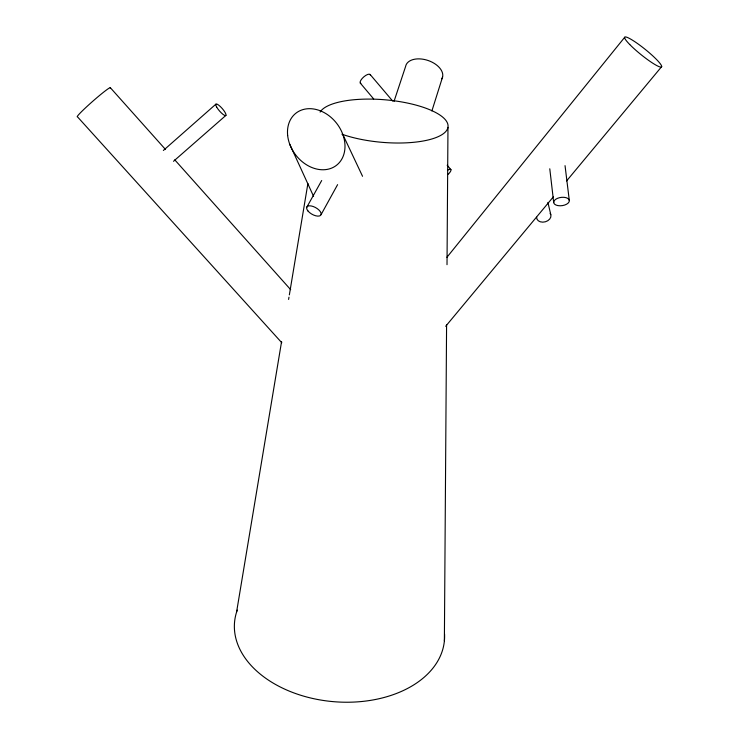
<?xml version="1.0" encoding="UTF-8"?>
<svg xmlns="http://www.w3.org/2000/svg" width="739" height="739" viewBox="0 0 739 739"><rect width="100%" height="100%" fill="white"/><g stroke="black" fill="none" stroke-linecap="round" stroke-linejoin="round"><path stroke-width="1.11" d="M444.379 640.861L446.587 324.689M447.012 264.691L447.973 127.376M236.563 612.141L281.596 341.51M288.598 299.443L288.977 297.17M289.355 294.889L307.904 183.457M431.89 110.952L442.615 76.893M394.007 101.428L405.6 66.473A19.26 11.732 18.3 0 1 428.075 60.487A19.26 11.732 18.3 0 1 441.885 78.805M321.096 214.596L337.594 184.648M306.694 207.391L321.696 180.519M446.919 257.292L624.649 37.347M445.663 326.305L553.317 196.888M566.591 180.935L661.701 66.584M163.356 150.47L215.843 104.208M173.489 161.305L225.958 115.349M281.818 342.767L77.493 116.836A22.068 1.432 -41.3 0 1 93.345 100.753A22.068 1.432 -41.3 0 1 110.314 88.061M110.259 87.608L165.536 149.518M174.755 159.836L290.676 289.67M370.267 74.648L392.668 101.031M447.169 165.222L450.901 169.619M360.299 83.11L373.685 98.961M342.933 134.729L362.544 176.288M289.753 144.29L313.585 196.362M547.904 202.449L550.795 214.633M565.039 165.647L569.326 200.565A7.87 4.157 -7.8 0 1 557.936 205.608A7.87 4.157 -7.8 0 1 557.271 198.431A7.87 4.157 -7.8 0 1 569.326 200.565M549.779 168.788L553.705 202.551M444.545 633.951A105.335 70.547 4.9 0 1 328.864 701.2A105.335 70.547 4.9 0 1 237.256 610.091M320.107 112.088A64.801 21.302 5 0 1 406.321 102.823A64.801 21.302 5 0 1 439.234 136.17A64.801 21.302 5 0 1 341.945 134.212M550.149 213.368A7.279 5.367 -14.7 0 1 545.373 221.783A7.279 5.367 -14.7 0 1 536.643 217.22M447.455 170.303A6.697 1.931 -40.7 0 1 450.993 169.868A6.697 1.931 -40.7 0 1 448.074 174.404M360.826 83.498A6.549 2.476 -41.4 0 1 363.893 76.791A6.549 2.476 -41.4 0 1 370.451 75.332M287.665 135.57A33.024 25.883 52.3 0 0 333.344 167.319A33.024 25.883 52.3 0 0 327.7 114.785A33.024 25.883 52.3 0 0 287.665 135.57M629.748 44.525A23.666 3.353 38.9 0 0 660.962 67.11A23.666 3.353 38.9 0 0 638.782 44.451A23.666 3.353 38.9 0 0 629.748 44.525M216.675 107.09A7.547 1.829 49 0 0 225.552 115.607A7.547 1.829 49 0 0 220.453 106.665A7.547 1.829 49 0 0 216.675 107.09M307.997 211.012A8.083 3.787 29.4 0 0 320.55 215.418A8.083 3.787 29.4 0 0 313.151 206.486A8.083 3.787 29.4 0 0 307.997 211.012"/></g></svg>
